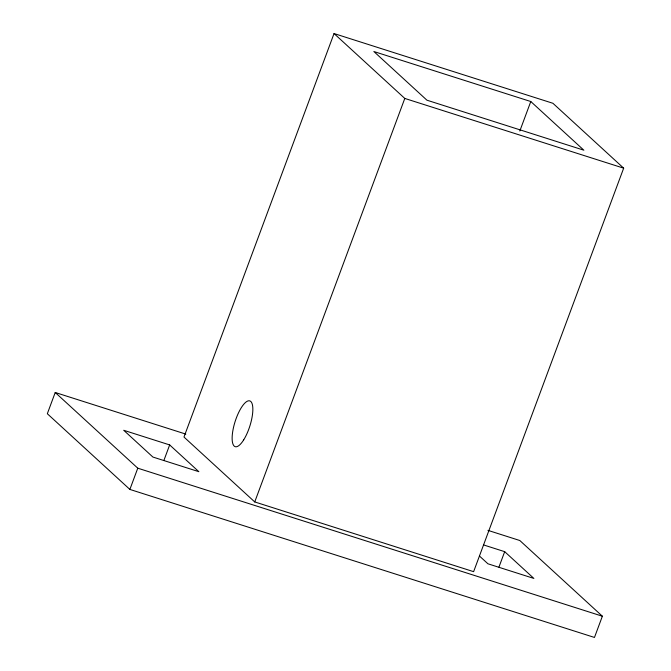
<?xml version="1.0" encoding="UTF-8"?>
<svg xmlns="http://www.w3.org/2000/svg" width="671" height="671" viewBox="0 0 671 671"><rect width="100%" height="100%" fill="white"/><g stroke="black" fill="none" stroke-linecap="round" stroke-linejoin="round"><path stroke-width="1.01" d="M185.833 434.103L55.223 392.493L47.331 413.73L129.88 489.427L594.472 637.45L602.365 616.213L519.815 540.516L487.918 530.35M129.88 489.427L137.773 468.19L55.223 392.493M163.917 460.365L169.662 444.923L123.724 430.287L152.904 457.052L198.851 471.688L169.662 444.923M334.041 33.55L183.98 437.047L254.737 501.933L473.617 571.667L623.669 168.169L552.912 103.284L334.041 33.55L404.798 98.436L623.669 168.169M254.737 501.933L404.798 98.436M519.832 130.979L530.786 101.522L373.856 51.524L426.924 100.189L583.854 150.187L530.786 101.522M498.947 567.104L504.684 551.663L483.716 544.978M137.773 468.19L602.365 616.213M504.684 551.663L533.873 578.427L487.934 563.791L479.48 556.041M243.707 439.84A24.022 7.708 -72.3 0 0 250.786 401.476A24.022 7.708 -72.3 0 0 232.98 430.002A24.022 7.708 -72.3 0 0 243.707 439.84"/></g></svg>
